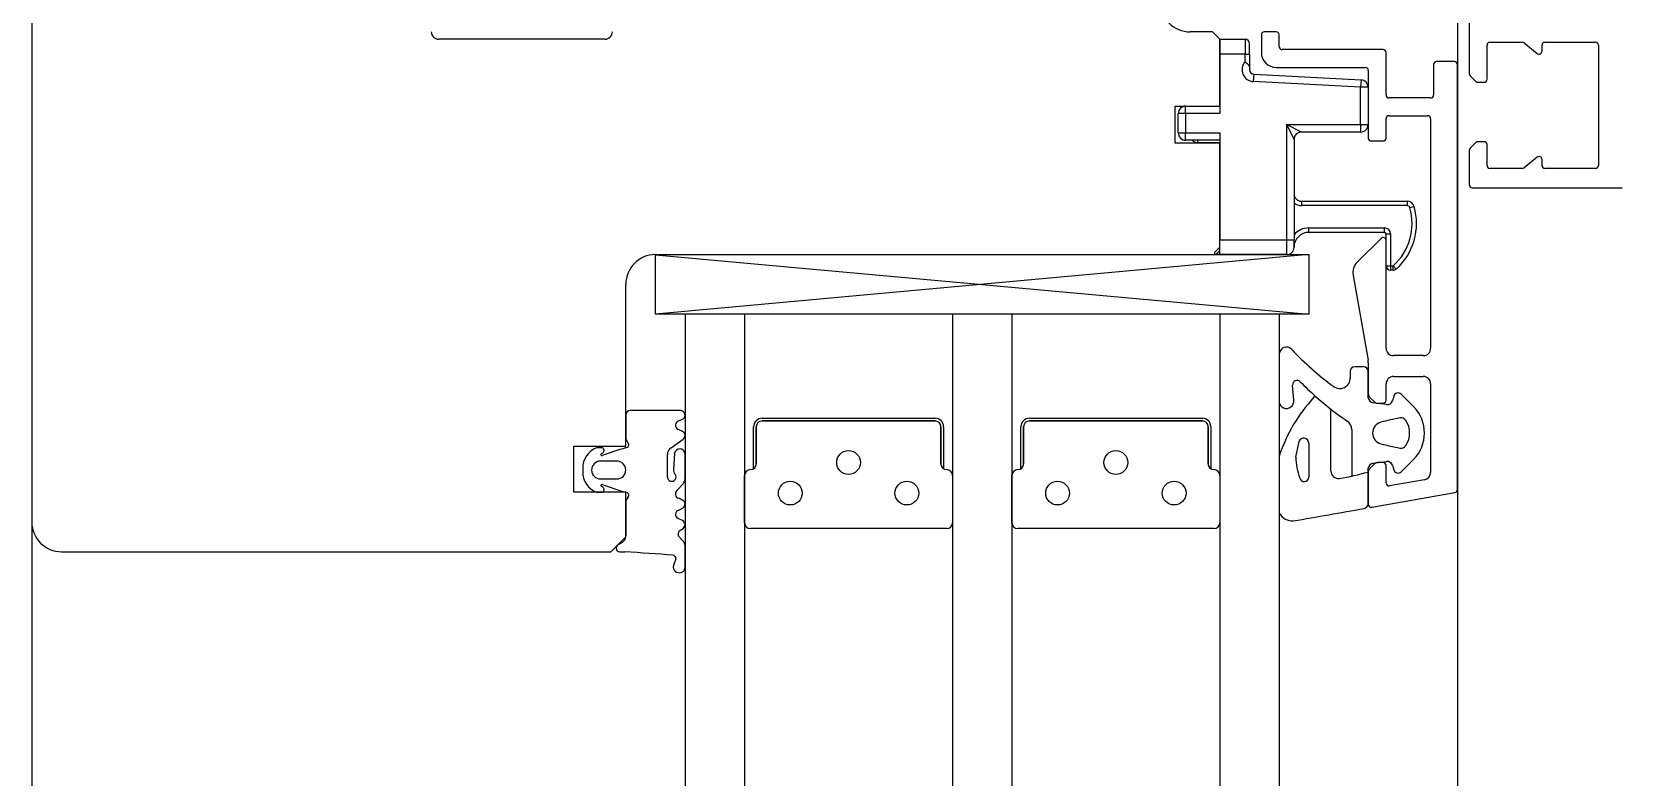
# Model space of a CAD drawing. Header units: centimetres. Extents: x 0.3 to 84.3, y 0.3 to 59.7.
# Drawn here: x 62.5054 to 62.7196, y 13.6369 to 13.7373 of the extents above; entities that cross this region are included whole.
import ezdxf

# ---------------------------------------------------------------- set-up
doc = ezdxf.new("R2010")
doc.units = ezdxf.units.CM
doc.linetypes.add('AUSGEZOGEN', pattern=[0])
doc.layers.add('Fenster', color=7, linetype='AUSGEZOGEN', lineweight=35)

msp = doc.modelspace()

# ---------------------------------------------------------------- linework, layer by layer
at = {"layer": 'Fenster', "color": 7, "linetype": 'AUSGEZOGEN', "lineweight": 25}
for p, q in [((62.697398605443, 15.53837461371404), (62.69739818294969, 12.15822411955887)), ((62.50539839868338, 13.79529238702494), (62.50539839868338, 13.67129238979656)), ((62.5053983908878, 13.78609237943529), (62.50539818743673, 12.16259898163499)), ((62.66439839512946, 13.73728540752304), (62.66139839519651, 13.73728540752304)), ((62.66539839510712, 13.7362854075454), (62.66439839512946, 13.73728540752304)), ((62.67099839498198, 13.73689238832026), (62.67099839498198, 13.73449238837389)), ((62.67299839493726, 13.73729238831134), (62.67139839497302, 13.73729238831134)), ((62.67339839492831, 13.73529238835604), (62.67339839492831, 13.73689238832026)), ((62.69899839463931, 13.73863765389478), (62.69899839463931, 13.73166505709142)), ((62.58259839695785, 13.73629238834369), (62.56019839745854, 13.73629238834369)), ((62.66539839510712, 13.73629238856525), (62.66539839510712, 13.73429238860995)), ((62.66539839510712, 13.73629238856525), (62.66879839503112, 13.73629238856525)), ((62.66539839510712, 13.72729238876641), (62.66539839510712, 13.7362854075454)), ((62.66879839503112, 13.73629238856525), (62.66879839503112, 13.73429238860995)), ((62.6693983950177, 13.73429238860995), (62.6693983950177, 13.73569238857868)), ((62.68739839461539, 13.73489238836496), (62.67379839491938, 13.73489238836496)), ((62.70139839458565, 13.73089937168352), (62.70139839458565, 13.73549937158069)), ((62.70179839457669, 13.73589937157176), (62.7061392641713, 13.73589937157176)), ((62.70639099232204, 13.73581022995832), (62.70814666627842, 13.73438851322098)), ((62.70879839442023, 13.73469937159862), (62.70879839442023, 13.73549937158069)), ((62.70919839441133, 13.73589937157176), (62.71599839404023, 13.73589937157176)), ((62.71639839403131, 13.73549937158069), (62.71639839403131, 13.71929937194281)), ((62.66539839510712, 13.73429238860995), (62.66539839510712, 13.72629238878876)), ((62.66879839503112, 13.73429238860995), (62.66539839510712, 13.73429238860995)), ((62.66879839503112, 13.73324811081038), (62.66879839503112, 13.73429238860995)), ((62.66879839503112, 13.73429238860995), (62.6693983950177, 13.73429238860995)), ((62.66879839503112, 13.73324811081038), (62.66879839503112, 13.73324811081038)), ((62.66880502092622, 13.73324269131931), (62.66907062357051, 13.73301932779368)), ((62.66907062357051, 13.73301932779368), (62.66929293765499, 13.7327913671044)), ((62.66929293765499, 13.7327913671044), (62.66937373390601, 13.73265446706001)), ((62.66937373390601, 13.73265446706001), (62.6693983950177, 13.73251715042393)), ((62.6693983950177, 13.73429238860995), (62.6693983950177, 13.73251715042393)), ((62.6693983950177, 13.73251715042393), (62.6693983950177, 13.7321898103096)), ((62.67299839493726, 13.7324923884186), (62.68499839466903, 13.7324923884186)), ((62.68779839460645, 13.72879238850133), (62.68779839460645, 13.73449238837389)), ((62.69419839446341, 13.73289238840967), (62.69419839446336, 13.72879238850133)), ((62.69699839440083, 13.73329238840074), (62.69459839445449, 13.73329238840074)), ((62.69739839439185, 13.67566725187267), (62.69739839439188, 13.73289238840967)), ((62.66996699343125, 13.73159063260219), (62.66991465747616, 13.73059200308976)), ((62.68437283753589, 13.72983428198031), (62.66991465747616, 13.73059200308976)), ((62.66996699343125, 13.73159063260219), (62.68442455398127, 13.73082109054386)), ((62.68442455398127, 13.73082109054386), (62.68437221802618, 13.72982246103138)), ((62.6853983946601, 13.73209238842756), (62.6853983946601, 13.72299238863093)), ((62.69911555192428, 13.73138221438512), (62.69988123733208, 13.73061652897736)), ((62.70016408003823, 13.73049937169244), (62.70099839459461, 13.73049937169244)), ((62.68537221800384, 13.72982246103138), (62.68437221802618, 13.72982246103138)), ((62.68437221802618, 13.72479238882229), (62.68437221802618, 13.72982246103138)), ((62.68537221800384, 13.72982246103138), (62.68537221800384, 13.72479238882229)), ((62.69379839447225, 13.72839238851025), (62.68819839459749, 13.72839238851025)), ((62.65939839524122, 13.72229238865662), (62.65939839524122, 13.72729238854636)), ((62.65939839524122, 13.72729238854636), (62.66539839510712, 13.72729238876641)), ((62.65979839523229, 13.7236923888469), (62.65979839523229, 13.72629238878876)), ((62.66079839520995, 13.72629238878876), (62.65979839523229, 13.72629238878876)), ((62.66079839520995, 13.72729238876641), (62.66539839510712, 13.72729238876641)), ((62.66079839520995, 13.72629238878876), (62.66079839520995, 13.72729238876641)), ((62.66539839510712, 13.72629238878876), (62.66079839520995, 13.72629238878876)), ((62.66079839520995, 13.72629238878876), (62.66079839520995, 13.7236923888469)), ((62.68819839459749, 13.72599238856388), (62.69339839448129, 13.72599238856388)), ((62.67439839490594, 13.72479238882229), (62.6753983948836, 13.722792388867)), ((62.67639839486122, 13.72379238884464), (62.67439839490594, 13.72479238882229)), ((62.67439839490594, 13.72479238882229), (62.67439839490594, 13.70929238916874)), ((62.67439839490594, 13.72479238882229), (62.68437221802618, 13.72479238882229)), ((62.68437221802618, 13.72479238882229), (62.68537221800384, 13.72479238882229)), ((62.68437221802618, 13.72479238882229), (62.68437221802618, 13.72379238884464)), ((62.68779839460645, 13.72299238863093), (62.68779839460645, 13.72559238857284)), ((62.69379839447234, 13.72559238857284), (62.69379839447234, 13.69469238926354)), ((62.66539839510712, 13.72229238865662), (62.65939839524122, 13.72229238865662)), ((62.65979839523229, 13.7236923888469), (62.66079839520995, 13.7236923888469)), ((62.66079839520995, 13.7236923888469), (62.66539839510712, 13.7236923888469)), ((62.66079839520995, 13.72269238886925), (62.66079839520995, 13.7236923888469)), ((62.66539839510712, 13.72269238886925), (62.66079839520995, 13.72269238886925)), ((62.66239839517417, 13.72269238886925), (62.66239839517417, 13.72239238887587)), ((62.66239839517417, 13.72239238887587), (62.66539839510712, 13.72239238887587)), ((62.66539839510712, 13.7236923888469), (62.66539839510712, 13.70929238916874)), ((62.66539839510712, 13.7072923889919), (62.66539839510712, 13.72229238865662)), ((62.6753983948836, 13.722792388867), (62.6753983948836, 13.70929238916874)), ((62.68437221802618, 13.72379238884464), (62.67639839486122, 13.72379238884464)), ((62.68579839465115, 13.7225923886399), (62.68739839461539, 13.7225923886399)), ((62.69988123733198, 13.72238221458629), (62.69911555192422, 13.72161652917853)), ((62.70099839459461, 13.72249937187126), (62.70016408003823, 13.72249937187126)), ((62.70139839458565, 13.71929937194281), (62.70139839458565, 13.72209937188023)), ((62.69899839463931, 13.72133368647238), (62.69899839463931, 13.71669937200095)), ((62.70814666627845, 13.72041023030256), (62.70639099232207, 13.71898851356518)), ((62.70879839442023, 13.71929937194281), (62.70879839442023, 13.72009937192493)), ((62.7061392641713, 13.71889937195174), (62.70179839457669, 13.71889937195174)), ((62.71599839404023, 13.71889937195174), (62.70919839441133, 13.71889937195174)), ((62.69939839463033, 13.71629937200987), (62.71959839367654, 13.71629937200987)), ((62.67639839486126, 13.71449238905243), (62.67639839486122, 13.71389238906586)), ((62.67639839486126, 13.71449238905243), (62.69061580572484, 13.71449238905243)), ((62.69061580572484, 13.71389238906586), (62.67639839486122, 13.71389238906586)), ((62.69061580572484, 13.71449238905243), (62.69061580572484, 13.71389238906586)), ((62.69157696544569, 13.7137683817311), (62.69100026961318, 13.71360278613734)), ((62.66539839510712, 13.70929238916874), (62.67439839490594, 13.70929238916874)), ((62.66539839510712, 13.70786700840895), (62.66539839510712, 13.70929238916874)), ((62.67439839490594, 13.70929238916874), (62.6753983948836, 13.70929238916874)), ((62.67439839490594, 13.70929238916874), (62.67439839490594, 13.70729238921344)), ((62.6753983948836, 13.7082923891911), (62.6753983948836, 13.70929238916874)), ((62.67739839483892, 13.71029238914639), (62.67739839483889, 13.71089238913292)), ((62.67739839483889, 13.71089238913292), (62.68759839461091, 13.71089238913292)), ((62.68759839461091, 13.71029238914639), (62.67739839483892, 13.71029238914639)), ((62.68711555190924, 13.70947523164555), (62.6839062774616, 13.70626595719787)), ((62.68759839461091, 13.71029238914639), (62.68759839461091, 13.71089238913292)), ((62.68779839460645, 13.71009238915085), (62.68839839459303, 13.71009238915085)), ((62.68779839460645, 13.70579238924697), (62.68779839460645, 13.71009238915085)), ((62.68779839460645, 13.69469238926354), (62.68779839460645, 13.70919238893944)), ((62.68839839459303, 13.71009238915085), (62.68839839459303, 13.70579238924697)), ((62.67739839483889, 13.7072923889919), (62.58939839680584, 13.69926402927263)), ((62.58939839680584, 13.7072923889919), (62.66539839510712, 13.7072923889919)), ((62.58939839680584, 13.69926402927263), (62.58939839680584, 13.7072923889919)), ((62.58939839680584, 13.7072923889919), (62.67739839483889, 13.7072923889919)), ((62.58939839680584, 13.70726402909382), (62.67739839483889, 13.69926402927263)), ((62.66539839510712, 13.7082923891911), (62.66473981647808, 13.707633810562)), ((62.66488123783117, 13.70729238921344), (62.66539839510712, 13.70786700840895)), ((62.67439839490594, 13.70729238921344), (62.66488123783117, 13.70729238921344)), ((62.67739839483889, 13.7072923889919), (62.67739839483889, 13.69926402927263)), ((62.68779839460645, 13.70579238924697), (62.68839839459303, 13.70579238924697)), ((62.68839839459303, 13.70579238924697), (62.68839839459303, 13.7051923892604)), ((62.68839839459303, 13.70579238924697), (62.68877222827902, 13.70579238924697)), ((62.68877222827902, 13.7051923892604), (62.68839839459303, 13.7051923892604)), ((62.68877222827902, 13.7051923892604), (62.68877222827902, 13.70579238924697)), ((62.68877222827902, 13.70579238924697), (62.68917476014224, 13.70534745320324)), ((62.58539839689524, 13.68149238956862), (62.58539839689524, 13.7032923890813)), ((62.68335087553034, 13.70450444731955), (62.6853680101668, 13.69306470832817)), ((62.67739839483889, 13.69926402927263), (62.58939839680584, 13.69926402927263)), ((62.60137711497322, 13.69926402927263), (62.59337711515204, 13.69926402927263)), ((62.59340335004828, 13.69926402927263), (62.5934031571734, 12.13462734215891)), ((62.62937711434737, 13.69926402927263), (62.60137711497322, 13.69926402927263)), ((62.60140335109026, 13.69926402927263), (62.60140315698646, 12.13462734215891)), ((62.63737711416856, 13.69926402927263), (62.62937711434737, 13.69926402927263)), ((62.62940335079906, 13.69926402927263), (62.62940315633208, 12.13462734215891)), ((62.6653771135427, 13.69926402927263), (62.63737711416856, 13.69926402927263)), ((62.63740335024895, 13.69926402927263), (62.63740315614512, 12.13462734215891)), ((62.67337711336388, 13.69926402927263), (62.6653771135427, 13.69926402927263)), ((62.66540334995774, 13.69926402927263), (62.66540315549074, 12.13462734215891)), ((62.67340334817865, 13.69926402927263), (62.67340315530378, 12.13462734215891)), ((62.67339839492828, 13.69384263708135), (62.67339839492828, 13.68745882746561)), ((62.68477221801726, 13.69220079431284), (62.68357221804406, 13.69220079431284)), ((62.68539839466007, 13.69271741198059), (62.6853983946601, 13.68854091753842)), ((62.69279839449467, 13.69369238928589), (62.6887983945841, 13.69369238928589)), ((62.67535608285396, 13.68772712105693), (62.67520306326916, 13.68971529483706)), ((62.68297221805748, 13.69160079432623), (62.68297221805748, 13.69066319069889)), ((62.68537221800384, 13.68802863423844), (62.68537221800384, 13.69160079432623)), ((62.68779839460645, 13.68769238942), (62.68779839460645, 13.68989238937079)), ((62.6887983945841, 13.69089238934845), (62.69279839449467, 13.69089238934845)), ((62.69379839447234, 13.68989238937079), (62.69379839447234, 13.6779729583378)), ((62.67825248985078, 13.68825243618821), (62.67804292263965, 13.68804286897708)), ((62.67825248985078, 13.68825243618821), (62.68037221811561, 13.68648322984696)), ((62.68557413058744, 13.68811665347917), (62.68622265871037, 13.68746812535624)), ((62.68882818749302, 13.68823182175989), (62.6886631605909, 13.68759116365286)), ((62.6914985697171, 13.68683423171351), (62.68983200703505, 13.68850079439554)), ((62.58539839686094, 13.68569238950027), (62.58539839668975, 13.68267174738972)), ((62.5928641165507, 13.68629238946128), (62.58599839684751, 13.68629238946128)), ((62.60375336822541, 13.68526402958555), (62.6270533677046, 13.68526402958555)), ((62.63975336742074, 13.68526402958555), (62.66305336689997, 13.68526402958555)), ((62.68037221811561, 13.67815478934349), (62.68037221811561, 13.68648322984696)), ((62.68785521526294, 13.68711105201296), (62.68607013880074, 13.68733853204558)), ((62.68664692276962, 13.68729238942892), (62.68739839461537, 13.68729238942892)), ((62.59303540778049, 13.68348496097256), (62.59244155362973, 13.68376819597784)), ((62.59252376032247, 13.684898745679), (62.59311783762215, 13.68520110665136)), ((62.6026133682509, 13.67848402973705), (62.6026133682509, 13.68412402961103)), ((62.60297336824282, 13.67912402972279), (62.60297336824282, 13.68412402961103)), ((62.60297336824282, 13.68412402961103), (62.60297336824282, 13.67912402972279)), ((62.60375336822541, 13.6849040295936), (62.6270533677046, 13.6849040295936)), ((62.6270533677046, 13.6849040295936), (62.60375336822541, 13.6849040295936)), ((62.62783336768717, 13.68412402961103), (62.62783336768717, 13.67912402972279)), ((62.62783336768717, 13.67912402972279), (62.62783336768717, 13.68412402961103)), ((62.62819336767912, 13.68412402961103), (62.62819336767912, 13.67848402973705)), ((62.63861336744623, 13.67848402973705), (62.63861336744623, 13.68412402961103)), ((62.63897336743815, 13.67912402972279), (62.63897336743815, 13.68412402961103)), ((62.63897336743815, 13.68412402961103), (62.63897336743815, 13.67912402972279)), ((62.63975336742074, 13.6849040295936), (62.66305336689997, 13.6849040295936)), ((62.66305336689997, 13.6849040295936), (62.63975336742074, 13.6849040295936)), ((62.6638333668825, 13.68412402961103), (62.6638333668825, 13.67912402972279)), ((62.6638333668825, 13.67912402972279), (62.6638333668825, 13.68412402961103)), ((62.66419336687446, 13.68412402961103), (62.66419336687446, 13.67848402973705)), ((62.68317221805304, 13.68372947095345), (62.68317221805304, 13.67748057667232)), ((62.57839839705171, 13.67529238970715), (62.57839839705171, 13.68149238956862)), ((62.57839839705171, 13.68149238956862), (62.58539839689524, 13.68149238956862)), ((62.58209777293023, 13.68129238957304), (62.58143894332706, 13.68129238957304)), ((62.58539839689524, 13.68129238957304), (62.58537711533085, 13.68129238957304)), ((62.59149839675892, 13.68126649957681), (62.59310441974228, 13.68244053962057)), ((62.67564881021278, 13.68003607978603), (62.67606977940287, 13.68212038235415)), ((62.67737221818265, 13.68188669286233), (62.67737221818265, 13.67732614593042)), ((62.5841949913659, 13.67949184029654), (62.58198167403822, 13.67949036041505)), ((62.58213590023395, 13.68051424473388), (62.58228996410921, 13.68060319355364)), ((62.59099839677012, 13.67738880592929), (62.59099839677012, 13.68040047419245)), ((62.59197941481766, 13.68051175094812), (62.59181020024158, 13.6784226790548)), ((62.59337711515204, 13.6771174607005), (62.59337711515204, 13.68045974621737)), ((62.67339839492828, 13.6801773623753), (62.67339839492828, 13.67248860946297)), ((62.68622265871037, 13.67911665368034), (62.68557413058744, 13.6784681255574)), ((62.68607013880074, 13.67921452884162), (62.68785521526294, 13.67944200887419)), ((62.68739839461537, 13.67929238960774), (62.68664692276962, 13.67929238960774)), ((62.68779839460645, 13.67655259829117), (62.68779839460645, 13.67889238961666)), ((62.6886631605909, 13.67896189723433), (62.68882818749302, 13.67832123912735)), ((62.68983200703505, 13.67805226649166), (62.6914985697171, 13.67971882917368)), ((62.57959542474342, 13.67851861708137), (62.57959542474342, 13.67805613143674)), ((62.58198813612231, 13.67709079387837), (62.58418851530573, 13.67709217750249)), ((62.60140336827792, 13.67120402989981), (62.60140336827792, 13.6775640297577)), ((62.6021833682605, 13.67834402974022), (62.6021833682605, 13.67834402974022)), ((62.60263923818647, 13.67848402973705), (62.6026133682509, 13.67848402973705)), ((62.62819336767912, 13.67848402973705), (62.62816749774352, 13.67848402973705)), ((62.62861336766976, 13.67834402974022), (62.62861336766976, 13.67834402974022)), ((62.62940336765206, 13.6775640297577), (62.62940336765206, 13.67120402989981)), ((62.63740336747326, 13.67120402989981), (62.63740336747326, 13.6775640297577)), ((62.63818336745584, 13.67834402974022), (62.63818336745584, 13.67834402974022)), ((62.6386392373818, 13.67848402973705), (62.63861336744623, 13.67848402973705)), ((62.66419336687446, 13.67848402973705), (62.66416749693886, 13.67848402973705)), ((62.66461336686508, 13.67834402974022), (62.66461336686508, 13.67834402974022)), ((62.6654033668474, 13.6775640297577), (62.6654033668474, 13.67120402989981)), ((62.68537221800384, 13.67802504139395), (62.68537221800384, 13.67852442664876)), ((62.68537221800384, 13.67371717422084), (62.68537221800384, 13.67802504139395)), ((62.6853983946601, 13.67804386149819), (62.6853983946601, 13.67369238973292)), ((62.69297204266844, 13.67698815060681), (62.68826785386702, 13.67615867519881)), ((62.58539839689524, 13.67529238970715), (62.57839839705171, 13.67529238970715)), ((62.58143894332706, 13.67529238970715), (62.58215214640036, 13.67529238970715)), ((62.58228996410921, 13.67597155496447), (62.58213590023395, 13.67606050378431)), ((62.58537711533085, 13.67529238970715), (62.58539839689524, 13.67529238970715)), ((62.58539839689524, 13.66929238984125), (62.58539839689524, 13.67529238970715)), ((62.5922933791889, 13.67552809542667), (62.59312094350497, 13.67644909001743)), ((62.68586785392066, 13.67329846664047), (62.6970678536703, 13.67527332878026)), ((62.58539839668975, 13.67391380560157), (62.58539839688171, 13.66940486739195)), ((62.59308697986049, 13.67420647528525), (62.59252376032247, 13.67448891328827)), ((62.59252376032247, 13.67289645009928), (62.59311783762215, 13.67319881107165)), ((62.59303540778049, 13.67148266539284), (62.59244155362973, 13.67176590039813)), ((62.59260416935529, 13.67008320105693), (62.59310441974228, 13.67043824404091)), ((62.62862336766954, 13.67042402991729), (62.6021833682605, 13.67042402991729)), ((62.66462336686487, 13.67042402991729), (62.63818336745584, 13.67042402991729)), ((62.58339839693995, 13.66729238988597), (62.58539839689524, 13.66929238984125)), ((62.58489839689288, 13.66853884209827), (62.58435550369975, 13.66822540256703)), ((62.59308422193973, 13.66877386744668), (62.59252394170793, 13.66933414767851)), ((62.50939839859399, 13.66729238988597), (62.58339839693995, 13.66729238988597)), ((62.58458422212974, 13.66729238988597), (62.58529150277835, 13.66729117098917)), ((62.59211849402917, 13.66633691752727), (62.59181824684816, 13.66542365651572)), ((62.59337711515204, 13.66510503435343), (62.59337711515204, 13.66806676068127))]:
    msp.add_line(p, q, dxfattribs=at)
for centre, radius in [((62.615403367965, 13.67930402971878), 0.001599999964235758), ((62.65140336716035, 13.67930402971878), 0.001599999964235758), ((62.60755336814049, 13.6751840298109), 0.001599999964235758), ((62.62325336778954, 13.6751840298109), 0.001599999964239396), ((62.64355336733583, 13.6751840298109), 0.001599999964235758), ((62.65925336698488, 13.6751840298109), 0.001599999964239396)]:
    msp.add_circle(centre, radius, dxfattribs=at)
for centre, radius, start, end in [((62.66139839519651, 13.74128540743363), 0.003999999910593033, 180, 270), ((62.56019839745854, 13.73729238832133), 0.0009999999776482583, 180, 270), ((62.58259839695784, 13.73729238832133), 0.0009999999776482583, 270, 0), ((62.67139839497303, 13.73689238832025), 0.0003999999910607585, 90, 180), ((62.67299839493727, 13.73689238832025), 0.0003999999910571205, 0, 90), ((62.66879839503114, 13.73569238857866), 0.0005999999865874998, 0, 90), ((62.67379839491938, 13.73529238835603), 0.0003999999910571205, 180, 270), ((62.6873983946154, 13.73449238837387), 0.0003999999910607585, 0, 90), ((62.70179839457669, 13.73549937158067), 0.0003999999910607585, 90, 180), ((62.70613926417131, 13.73549937158072), 0.0003999999910243787, 51.00000000155484, 90), ((62.70839839442919, 13.73469937159861), 0.0003999999910607585, 230.9999999998321, 0), ((62.70919839441133, 13.73549937158067), 0.0003999999910607585, 90, 180), ((62.71599839404023, 13.73549937158067), 0.0003999999910607585, 0, 90), ((62.66999839500429, 13.73218981030958), 0.001599999964239396, 138.5903778905831, 266.9999999998179), ((62.67299839493727, 13.73449238837387), 0.001999999955296517, 180, 270), ((62.68499839466905, 13.73209238842755), 0.0003999999910607585, 0, 90), ((62.6945983944545, 13.73289238840966), 0.0003999999910607585, 90, 180), ((62.69699839440083, 13.73289238840966), 0.0003999999910607585, 0, 90), ((62.66999839500429, 13.73218981030958), 0.0005999999865911377, 180, 267.0000000004286), ((62.6843722180262, 13.72982246103137), 0.0009999999776482583, 0, 87.00000000027002), ((62.69939839463056, 13.7316650570914), 0.0003999999912462954, 180, 225.0000000034184), ((62.70016408003823, 13.73089937168351), 0.0003999999910571205, 225.0000000010795, 270), ((62.70099839459461, 13.73089937168351), 0.0003999999910571205, 270, 0), ((62.6881983945975, 13.72879238850132), 0.0003999999910571205, 180, 270), ((62.69379839447229, 13.72879238850132), 0.0003999999910607585, 270, 0), ((62.66079839520995, 13.72629238878875), 0.0009999999776482583, 90, 180), ((62.6881983945975, 13.72559238857283), 0.0003999999910607585, 90, 180), ((62.69339839448129, 13.72559238857283), 0.0003999999910571205, 0, 90), ((62.6843722180262, 13.72479238882228), 0.0009999999776482583, 270, 0), ((62.66079839520995, 13.72369238884689), 0.0009999999776482583, 180, 270), ((62.66239839517416, 13.72339238885351), 0.0009999999776482583, 224.4270040007422, 270), ((62.67639839486122, 13.72279238886698), 0.0009999999776482583, 90, 180), ((62.68579839465116, 13.72299238863091), 0.0003999999910607585, 180, 270), ((62.6873983946154, 13.72299238863091), 0.0003999999910571205, 270, 0), ((62.70016408003829, 13.72209937188003), 0.0003999999912462954, 90, 135.0000000034184), ((62.70099839459461, 13.72209937188021), 0.0003999999910571205, 0, 90), ((62.69939839463036, 13.72133368647236), 0.0003999999910607585, 135.0000000001799, 180), ((62.70839839442922, 13.72009937192492), 0.0003999999910534826, 0, 128.9999999971545), ((62.70179839457669, 13.71929937194281), 0.0003999999910607585, 180, 270), ((62.70613926417131, 13.71929937194281), 0.0003999999910571205, 270, 309.0000000000077), ((62.70919839441133, 13.71929937194281), 0.0003999999910607585, 180, 270), ((62.71599839404023, 13.71929937194281), 0.0003999999910571205, 270, 0), ((62.67639839486127, 13.71549238903007), 0.0009999999776482583, 180, 270), ((62.69939839463036, 13.71669937200094), 0.0003999999910607585, 180, 270), ((62.67639839486122, 13.71549238903007), 0.001599999964239396, 231.3178125467148, 270), ((62.68362272672999, 13.71148435814579), 0.007675667798243725, 312.1355186408216, 16.02117909082879), ((62.68362272672999, 13.71148435814579), 0.008275667784834862, 312.1355186408573, 16.02117909083328), ((62.69061580572485, 13.71349238907477), 0.0009999999776482583, 16.02117909093322, 90), ((62.69061580572485, 13.71349238907477), 0.0003999999910571205, 16.02117909075206, 90), ((62.67739839483889, 13.70829238919108), 0.002599999941887655, 90, 140.2848627682031), ((62.67739839483892, 13.70829238919108), 0.001999999955296517, 90, 180), ((62.68739839461537, 13.70919238893943), 0.0003999999910607585, 0, 135.0000000001799), ((62.68759839461091, 13.71009238915084), 0.0007999999821178789, 0, 90), ((62.68759839461091, 13.71009238915084), 0.0001999999955303792, 0, 90), ((62.58939839680584, 13.70329238908129), 0.003999999910593033, 90, 180), ((62.66488123783115, 13.70749238920888), 0.0001999999955303792, 135, 270), ((62.67439839490594, 13.70829238919108), 0.0009999999776482583, 270, 0), ((62.68532049099237, 13.70485174366712), 0.001999999955296517, 135.000000000072, 189.9999999999955), ((62.68839839459305, 13.70579238924696), 0.0005999999865874998, 180, 270), ((62.68877222827905, 13.70579238924696), 0.0005999999865911377, 270, 312.1355186410867), ((62.67437341484371, 13.6938718045962), 0.0009754560879002299, 42.13299700851427, 181.7134801403795), ((62.7042940750564, 13.72186699093767), 0.03999999910593033, 223.1193214931611, 233.9387931994144), ((62.6887983945841, 13.69469238926353), 0.0009999999776482583, 180, 270), ((62.6927983944947, 13.69469238926353), 0.0009999999776482583, 270, 0), ((62.68357221804406, 13.69160079432621), 0.0005999999865874997, 90, 180), ((62.68477221801726, 13.69160079432621), 0.0005999999865874998, 0, 90), ((62.68339839470477, 13.69271741198058), 0.001999999955296517, 0, 9.999999999995545), ((62.67580129403358, 13.6897613376047), 0.0005999999865874998, 44.4527407106737, 184.4010872107369), ((62.70621038053527, 13.7195949994148), 0.04199999906122685, 224.4527407105473, 228.2667081071775), ((62.68157221808877, 13.69066319069888), 0.001399999968709017, 233.9387931995988, 0), ((62.6887983945841, 13.68989238937078), 0.0009999999776482583, 90, 180), ((62.6927983944947, 13.68989238937078), 0.0009999999776482583, 0, 90), ((62.69401220455785, 13.67330908332923), 0.02172791762916557, 137.3043479329126, 161.5725331747935), ((62.67437988086232, 13.68757369629379), 0.0009881849454562745, 186.6752805302451, 8.931826905115464), ((62.68620557956054, 13.68817347238718), 0.0008458543453200792, 189.8595140615013, 260.7859626697311), ((62.6859983946467, 13.68854091753841), 0.0005999999865874998, 180, 225.00000000012), ((62.68664692276962, 13.68789238941548), 0.0005999999865911377, 224.9999999997601, 270), ((62.68739839461537, 13.68769238941999), 0.0003999999910607585, 270, 0), ((62.68790971656147, 13.6879392080445), 0.0008299474706684218, 266.2347700190009, 335.205992751512), ((62.68940774297587, 13.68807653033631), 0.0005999999865911377, 44.99999999988006, 164.9999999997483), ((62.58599839684751, 13.6856923894747), 0.0005999999865911377, 90, 180), ((62.59277845531622, 13.68569733716967), 0.0006011863911346545, 304.369031058631, 81.80821716327337), ((62.60375336822541, 13.68412402961102), 0.001139999974518432, 90, 180), ((62.62705336770463, 13.68412402961102), 0.001139999974518432, 0, 90), ((62.63975336742074, 13.68412402961102), 0.00113999997452207, 90, 180), ((62.66305336689997, 13.68412402961102), 0.001139999974518432, 0, 90), ((62.70621038053527, 13.7195949994148), 0.04199999906122685, 232.0339560227568, 235.7301465931156), ((62.69719516366061, 13.64602449344451), 0.03999999910593033, 100.8830859991304, 104.6281071710956), ((62.68979398604542, 13.68451946066379), 0.0007999999821178791, 33.85070087205295, 100.8830859990384), ((62.68794086844724, 13.68327653044361), 0.005031349386759352, 315, 44.99999999997139), ((62.59267905174609, 13.68431919019617), 0.0005999999865911377, 105.0000000004594, 246.6822382579822), ((62.59277711516545, 13.68294340311886), 0.0005999999865874998, 303.0593608187914, 64.50148512502643), ((62.60375336822541, 13.68412402961102), 0.0007799999825681153, 90, 180), ((62.60375336822541, 13.68412402961102), 0.0007799999825681153, 90, 180), ((62.62705336770463, 13.68412402961102), 0.0007799999825644772, 0, 90), ((62.62705336770463, 13.68412402961102), 0.0007799999825644772, 0, 90), ((62.63975336742074, 13.68412402961102), 0.0007799999825681153, 90, 180), ((62.63975336742074, 13.68412402961102), 0.0007799999825681153, 90, 180), ((62.66305336689997, 13.68412402961102), 0.0007799999825644772, 0, 90), ((62.66305336689997, 13.68412402961102), 0.0007799999825644772, 0, 90), ((62.68177221808432, 13.68372947095344), 0.001399999968709017, 0, 55.73014659319936), ((62.68747221795692, 13.68327653044361), 0.001499999966468749, 104.6281071714885, 255.3718928285115), ((62.68794086844724, 13.68327653044361), 0.003031349431462836, 326.1492991280069, 33.85070087199306), ((62.5825610839579, 13.67854707631058), 0.002965795762415476, 112.2321790131247, 180.5498081734321), ((62.58211746210643, 13.68092648465176), 0.0003664342711586061, 298.0835356914021, 93.08008917915411), ((62.63779503807853, 13.51930197504352), 0.1702601921314358, 107.9308843718485, 109.0451644462276), ((62.58639839666742, 13.682671747333), 0.00099999997764462, 180, 224.3777547631154), ((62.5853975251913, 13.68169257508215), 0.0004001864584870576, 270.1248043164941, 44.35804954587407), ((62.59199839674776, 13.68040047419245), 0.0009999999776482583, 120.0000000000706, 180), ((62.59267712969708, 13.6804552361255), 0.0006999999843545084, 0.3691586034346878, 175.3691586032106), ((62.67670767507655, 13.68192927956374), 0.0006659062749665164, 356.3332608456476, 163.3226703732524), ((62.69719516366061, 13.72052856744271), 0.03999999910593033, 255.3718928289154, 259.1169140008696), ((62.68979398604542, 13.68203360022339), 0.000799999982121517, 259.1169140009856, 326.1492991280527), ((62.58199540560068, 13.67829060542485), 0.001199833568615658, 90.65573907338268, 269.6528577052201), ((62.5821790955559, 13.68037561923392), 0.0001451993975784531, 107.3068895491481, 293.4425186037636), ((62.58418927618838, 13.6782920155847), 0.001199838323442939, 269.9636656331498, 89.72708257011068), ((62.60219336826027, 13.67912402972278), 0.0007799999825644772, 270, 0), ((62.60219336826027, 13.67912402972278), 0.0007799999825644773, 304.8638379542396, 0), ((62.62861336766976, 13.67912402972278), 0.0007799999825644772, 180, 270), ((62.62861336766976, 13.67912402972278), 0.0007799999825644772, 180, 235.1361620457604), ((62.63819336745561, 13.67912402972278), 0.0007799999825644772, 270, 0), ((62.63819336745561, 13.67912402972278), 0.0007799999825644772, 304.8638379542396, 0), ((62.66461336686508, 13.67912402972278), 0.0007799999825644772, 180, 270), ((62.66461336686508, 13.67912402972278), 0.0007799999825644772, 180, 235.1361620457604), ((62.68270989260387, 13.67991245759717), 0.007062164468407211, 178.996994266272, 202.4324765850623), ((62.68620557956054, 13.67837958849999), 0.0008458543453273552, 99.21403733017263, 170.1404859388182), ((62.68664692276962, 13.67869238962116), 0.0005999999865874998, 90, 134.9999999998801), ((62.68739839461537, 13.67889238961665), 0.0003999999910607585, 0, 90), ((62.68790971656147, 13.67861385284272), 0.0008299474706684218, 24.79400724837658, 93.76522998099911), ((62.58253422275508, 13.67801970046025), 0.002939023812347431, 179.2897659951281, 248.1197605233942), ((62.59158400349499, 13.67735808622445), 0.0005864119170913367, 176.9971356023383, 39.54610402264139), ((62.59269906558895, 13.67833073331452), 0.0008936082054885304, 174.0942318129804, 222.1156023587201), ((62.59237711517439, 13.67711746070048), 0.0009999999776482583, 318.0585612993334, 0), ((62.6021833682605, 13.67756402975769), 0.0007799999825644772, 90, 180), ((62.62862336766954, 13.67756402975769), 0.0007799999825644772, 0, 90), ((62.63818336745585, 13.67756402975769), 0.0007799999825644772, 90, 180), ((62.66462336686487, 13.67756402975769), 0.0007799999825644772, 0, 90), ((62.67677221819608, 13.67732614593041), 0.0005999999865874998, 190.4251511917863, 0), ((62.68137221809326, 13.67815478934348), 0.0009999999776482583, 180, 279.4961867100578), ((62.67553185670593, 13.71306968763696), 0.03639999918639805, 279.4961867099238, 285.6844761502693), ((62.6859983946467, 13.67804386149818), 0.0005999999865874998, 134.9999999998801, 180), ((62.68940774297587, 13.67847653055091), 0.0005999999865911378, 195.0000000004155, 315.0000000001199), ((62.6927983944947, 13.67797295833779), 0.0009999999776482583, 279.9999999999603, 0), ((62.5821790955559, 13.6761991292842), 0.0001451993975784531, 66.55748139623637, 252.6931104508519), ((62.58212495966529, 13.67565147226436), 0.0003601102628653552, 274.3296979857076, 62.72863839974852), ((62.61379904967168, 13.7663766759419), 0.09541568817849475, 250.6835005343781, 252.6699933526662), ((62.58539828658731, 13.67489284223138), 0.0003995474910086347, 315.5795197407189, 89.98418165684988), ((62.58639839666742, 13.67391380560156), 0.00099999997764462, 135.6222452368846, 180), ((62.59267905174609, 13.67506846877112), 0.0005999999865911377, 130.0000000001591, 254.9999999995405), ((62.6881983945975, 13.67655259829116), 0.0003999999910571205, 180, 280.0000000006235), ((62.69699839440083, 13.67566725187266), 0.0003999999910571205, 280.0000000006235, 0), ((62.59267905174609, 13.67231689461645), 0.0005999999865911377, 105.0000000004594, 246.6822382579822), ((62.59277711516545, 13.67369268169381), 0.0005999999865911377, 304.601881408637, 58.90616646935007), ((62.675186495082, 13.67347641526311), 0.002042807494261035, 208.9177157918629, 273.2821931778216), ((61.15601292794004, 22.31525657262518), 8.776323901245233, 279.9688303422164, 280.0320255012768), ((62.68472506024562, 13.67375667859223), 0.0006483623673501335, 279.8832416532503, 356.5068352556959), ((62.68579839465116, 13.67369238973292), 0.0003999999910607585, 180, 280.0000000005793), ((62.50939839859398, 13.67129238979655), 0.003999999910593033, 180, 270), ((62.59277711516545, 13.67094110753914), 0.0005999999865874998, 303.0593608187914, 64.50148512502643), ((62.6021833682605, 13.6712040298998), 0.0007799999825681153, 180, 270), ((62.62862336766954, 13.6712040298998), 0.0007799999825644772, 270, 0), ((62.63818336745585, 13.6712040298998), 0.0007799999825681154, 180, 270), ((62.66462336686487, 13.6712040298998), 0.0007799999825644772, 270, 0), ((62.58457906218194, 13.66778566529992), 0.0004933024012176247, 116.9483753323806, 270.5993253265268), ((62.58439839690408, 13.66940486748262), 0.0009999999776482583, 300.0000000001214, 0), ((62.59302843341453, 13.66965893699766), 0.0005999999865874998, 135.0000000005997, 212.7732386143028), ((62.59237711517439, 13.66806676068126), 0.0009999999776482583, 0, 45.00000000021591), ((62.43464514017305, 11.52396812144524), 2.148610718876755, 85.80661192380187, 85.97950051120304), ((62.59172898180334, 13.66642791323465), 0.0003999999910571205, 346.8507002864059, 85.8066119243568), ((62.59259558703924, 13.66525410066937), 0.0007956173437404757, 167.6951960624047, 349.201283543338)]:
    msp.add_arc(centre, radius, start, end, dxfattribs=at)

doc.saveas('drawing.dxf')
